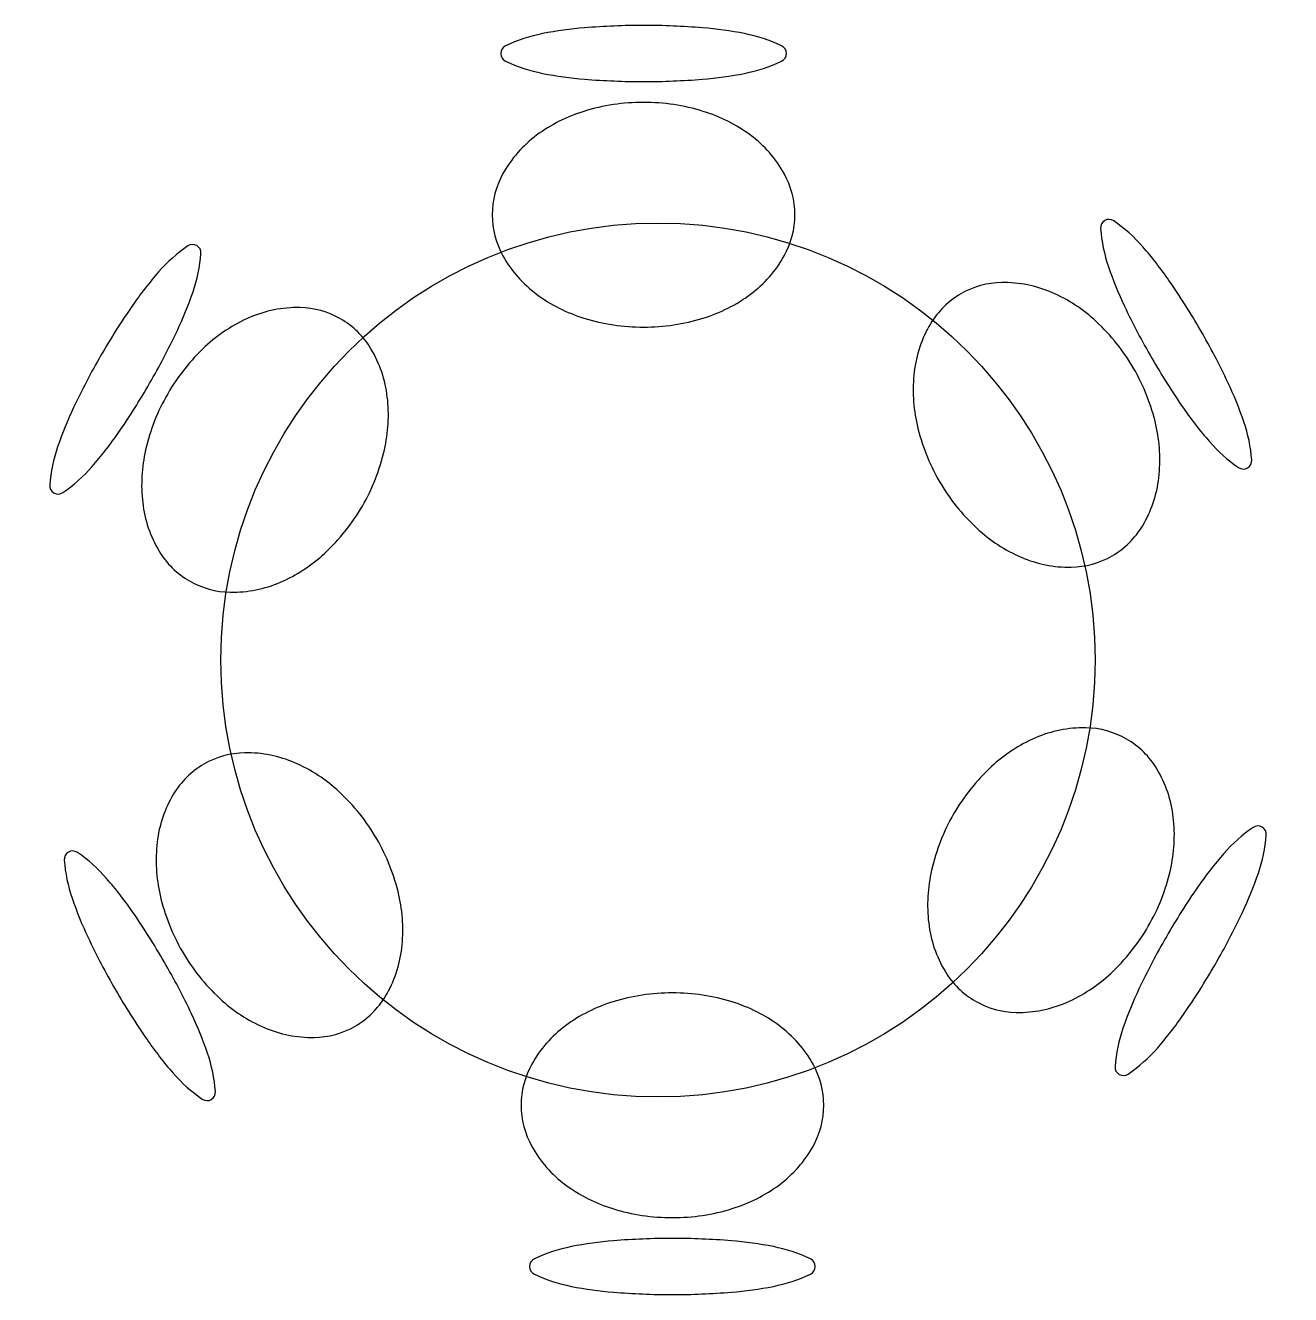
# Model space of a CAD drawing. Extents: x -1.01 to 1.01, y -1.02 to 1.02.
import ezdxf

# ---------------------------------------------------------------- set-up
doc = ezdxf.new("R2010")
doc.units = 0
doc.header["$LTSCALE"] = 0.5
doc.header["$MEASUREMENT"] = 0
doc.layers.get('0').update_dxf_attribs({"linetype": 'CONTINUOUS'})

# ---------------------------------------------------------------- blocks, each defined once
blk = doc.blocks.new('M-CADFUN')
for points in [[(0, 0.3033, 0.020325), (-0.0944, 0.2994, 0.028236), (-0.1618, 0.2901, 0.062357), (-0.221, 0.2705, 0.289583), (-0.2288, 0.2583, 0.289583), (-0.221, 0.246, 0.062357), (-0.1618, 0.2265, 0.028236), (-0.0944, 0.2171, 0.020325), (0, 0.2133, 0.020325), (0.0944, 0.2171, 0.028236), (0.1618, 0.2265, 0.062357), (0.221, 0.246, 0.289583), (0.2288, 0.2583, 0.289583), (0.221, 0.2705, 0.062357), (0.1618, 0.2901, 0.028236), (0.0944, 0.2994, 0.020325)], [(0, 0.18, 0.074769), (-0.0956, 0.1656, 0.08531), (-0.1713, 0.1273, 0.106203), (-0.2252, 0.0659, 0.127849), (-0.2423, 0, 0.127849), (-0.2252, -0.0659, 0.106203), (-0.1713, -0.1273, 0.08531), (-0.0956, -0.1656, 0.074769), (0, -0.18, 0.074769), (0.0956, -0.1656, 0.08531), (0.1713, -0.1273, 0.106203), (0.2252, -0.0659, 0.127849), (0.2423, 0, 0.127849), (0.2252, 0.0659, 0.106203), (0.1713, 0.1273, 0.08531), (0.0956, 0.1656, 0.074769)]]:
    blk.add_lwpolyline(points, format="xyb", close=True)

msp = doc.modelspace()

# ---------------------------------------------------------------- linework, layer by layer
msp.add_circle((0, 0), 0.7)

# ---------------------------------------------------------------- block references
msp.add_blockref('M-CADFUN', (-0.0231, 0.7133))
for p, rotation in [((0.6062, 0.3767), 299.9999999999999), ((-0.6294, 0.3366), 59.99999999999999), ((0.6294, -0.3366), 240), ((-0.6062, -0.3767), 120), ((0.0231, -0.7133), 180)]:
    msp.add_blockref('M-CADFUN', p, dxfattribs=dict(rotation=rotation))

doc.saveas('drawing.dxf')
